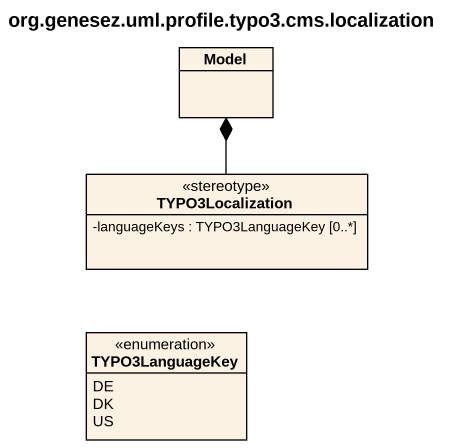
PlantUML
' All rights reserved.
@startuml
title org.genesez.uml.profile.typo3.cms.localization
hide circle
hide empty members
skinparam classAttributeIconSize 0
class Model
class TYPO3Localization <<stereotype>> {
  -languageKeys : TYPO3LanguageKey [0..*]
}
enum TYPO3LanguageKey {
  DE
  DK
  US
}
TYPO3Localization -up-* Model
@enduml
